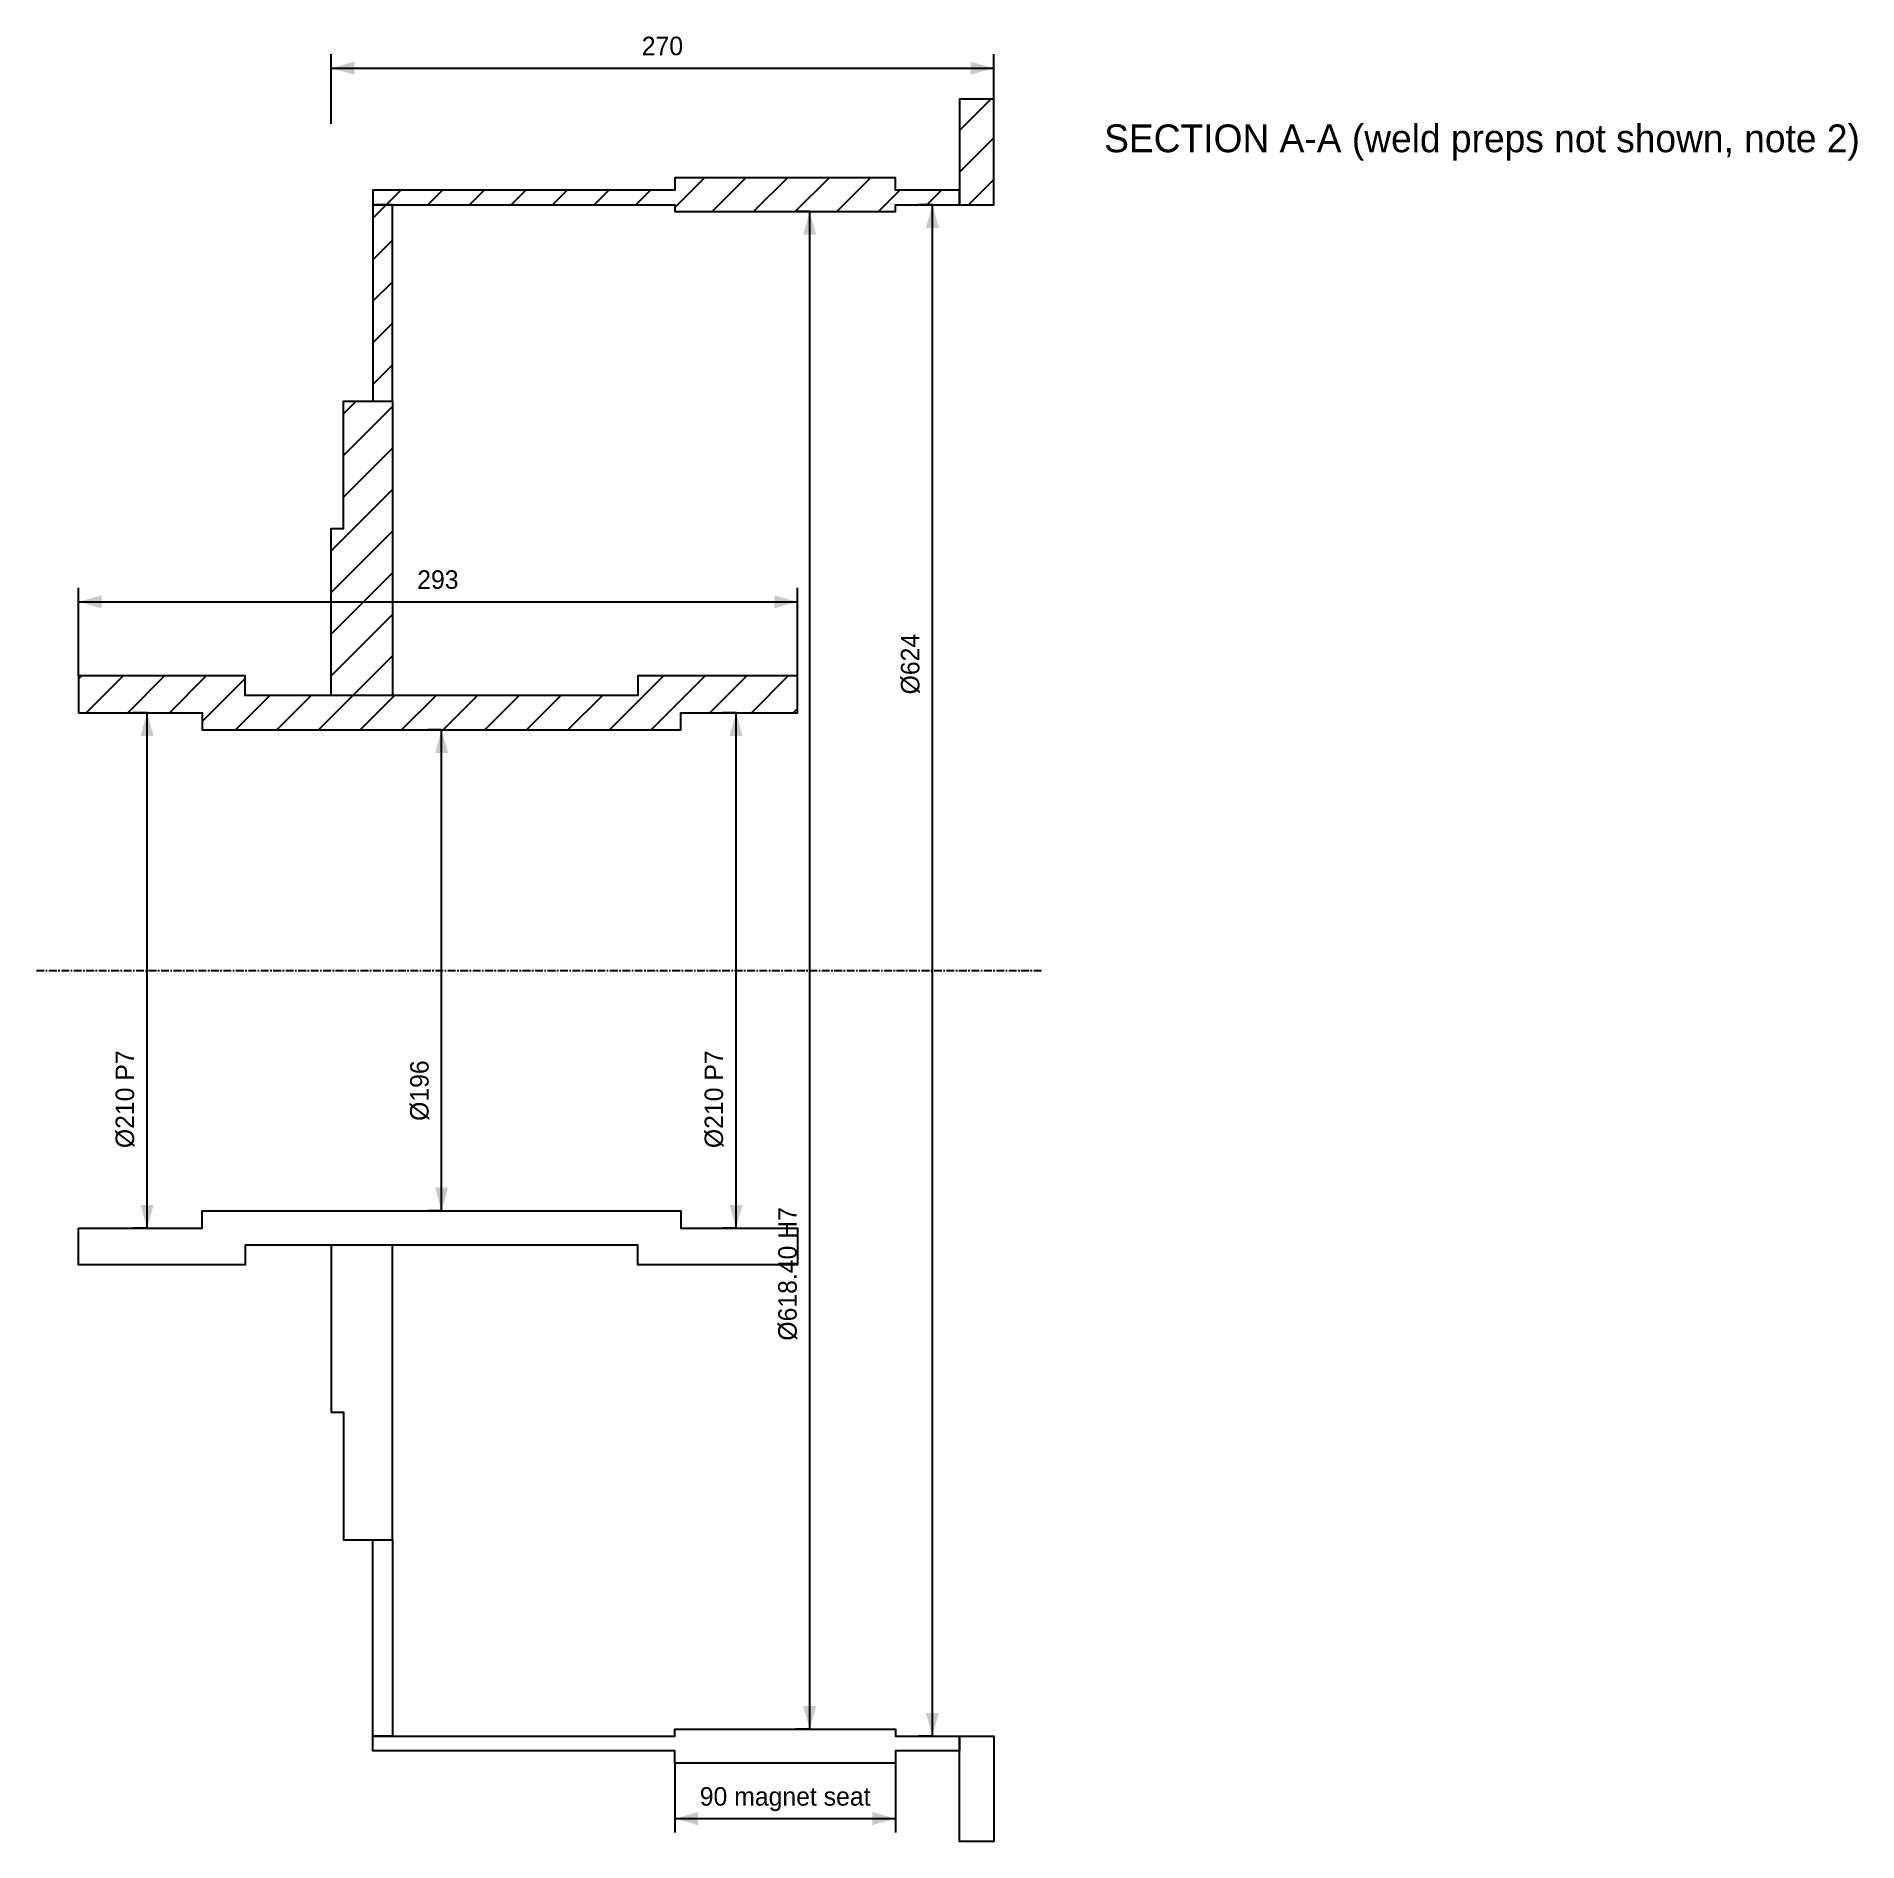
# Model space of a CAD drawing. Header units: millimetres. Extents: x 0 to 742, y -355 to 381.
import ezdxf
from ezdxf.enums import TextEntityAlignment as Align

# ---------------------------------------------------------------- set-up
doc = ezdxf.new("R2010")
doc.units = ezdxf.units.MM
doc.linetypes.add('CENTER', pattern=[5.08, 3.175, -0.635, 0.635, -0.635])
for name, color, linetype in [('CENTER', 1, 'CENTER'), ('DIM', 3, 'Continuous'), ('HATCH', 9, 'Continuous'), ('OUTLINE', 7, 'Continuous'), ('TEXT', 3, 'Continuous')]:
    doc.layers.add(name, color=color, linetype=linetype)

msp = doc.modelspace()

# ---------------------------------------------------------------- hatches: boundary and pattern name
at = {"layer": 'DIM'}
for points in [[(120.09, 367.64), (129.53, 365), (129.53, 370.28)], [(390.09, 367.64), (380.66, 370.28), (380.66, 365)], [(365.09, 312), (362.45, 302.57), (367.74, 302.57)], [(315.09, 309.2), (312.45, 299.77), (317.74, 299.77)], [(17.09, 150.19), (26.53, 147.55), (26.53, 152.83)], [(310.09, 150.19), (300.66, 152.83), (300.66, 147.55)], [(45.09, 105), (42.45, 95.57), (47.74, 95.57)], [(285.09, 105), (282.45, 95.57), (287.74, 95.57)], [(165.09, 98), (162.45, 88.57), (167.74, 88.57)], [(165.09, -98), (167.74, -88.57), (162.45, -88.57)], [(45.09, -105), (47.74, -95.57), (42.45, -95.57)], [(285.09, -105), (287.74, -95.57), (282.45, -95.57)], [(315.09, -309.2), (317.74, -299.77), (312.45, -299.77)], [(365.09, -312), (367.74, -302.57), (362.45, -302.57)], [(260.09, -345.64), (269.53, -348.28), (269.53, -343)], [(350.09, -345.64), (340.66, -343), (340.66, -348.28)]]:
    msp.add_hatch(color=7, dxfattribs=at).paths.add_polyline_path(points)
at = {"layer": 'HATCH'}
h = msp.add_hatch(dxfattribs=at)
h.set_pattern_fill('ANSI31', scale=3.7736)
h.paths.add_polyline_path([(376.09, 312), (390.09, 312), (390.09, 355), (376.09, 355)])
h = msp.add_hatch(dxfattribs=at)
h.set_pattern_fill('ANSI31', scale=3.7736)
h.paths.add_polyline_path([(137.09, 312), (260.09, 312), (260.09, 309.2), (350.09, 309.2), (350.09, 312), (376.09, 312), (376.09, 318), (350.09, 318), (350.09, 323), (260.09, 323), (260.09, 318), (137.09, 318)])
h = msp.add_hatch(dxfattribs=at)
h.set_pattern_fill('ANSI31', scale=3.7736)
h.paths.add_polyline_path([(137.09, 232), (145.09, 232), (145.09, 312), (137.09, 312)])
h = msp.add_hatch(dxfattribs=at)
h.set_pattern_fill('ANSI31', scale=3.7736)
h.paths.add_polyline_path([(120.09, 112), (120.09, 180), (125.09, 180), (125.09, 232), (145.09, 232), (145.09, 112)])
h = msp.add_hatch(dxfattribs=at)
h.set_pattern_fill('ANSI31', scale=3.7736)
h.paths.add_polyline_path([(17.09, 105), (67.59, 105), (67.59, 98), (262.59, 98), (262.59, 105), (310.09, 105), (310.09, 120), (245.09, 120), (245.09, 112), (150.09, 112), (125.09, 112), (85.09, 112), (85.09, 120), (17.09, 120)])

# ---------------------------------------------------------------- linework, layer by layer
at = {"layer": 'CENTER'}
msp.add_line((0, 0), (410.19, 0), dxfattribs=at)
at = {"layer": 'DIM'}
for p, q in [((120.09, 345), (120.09, 373.3)), ((390.09, 345), (390.09, 373.3)), ((120.09, 367.64), (390.09, 367.64)), ((365.09, 312), (359.43, 312)), ((365.09, -312), (365.09, 312)), ((315.09, 309.2), (309.43, 309.2)), ((315.09, -309.2), (315.09, 309.2)), ((17.09, 120), (17.09, 155.85)), ((310.09, 120), (310.09, 155.85)), ((17.09, 150.19), (310.09, 150.19)), ((45.09, 105), (39.43, 105)), ((45.09, -105), (45.09, 105)), ((285.09, 105), (279.43, 105)), ((285.09, -105), (285.09, 105)), ((165.09, 98), (159.43, 98)), ((165.09, -98), (165.09, 98)), ((165.09, -98), (159.43, -98)), ((45.09, -105), (39.43, -105)), ((285.09, -105), (279.43, -105)), ((315.09, -309.2), (309.43, -309.2)), ((365.09, -312), (359.43, -312)), ((260.09, -323), (260.09, -351.3)), ((350.09, -323), (350.09, -351.3)), ((260.09, -345.64), (350.09, -345.64))]:
    msp.add_line(p, q, dxfattribs=at)
at = {"layer": 'OUTLINE'}
for points in [[(376.09, 312), (390.09, 312), (390.09, 355), (376.09, 355)], [(137.09, 312), (260.09, 312), (260.09, 309.2), (350.09, 309.2), (350.09, 312), (376.09, 312), (376.09, 318), (350.09, 318), (350.09, 323), (260.09, 323), (260.09, 318), (137.09, 318)], [(137.09, 232), (145.09, 232), (145.09, 312), (137.09, 312)], [(120.09, 112), (120.09, 180), (125.09, 180), (125.09, 232), (145.09, 232), (145.09, 112)], [(17.09, 105), (67.59, 105), (67.59, 98), (262.59, 98), (262.59, 105), (310.09, 105), (310.09, 120), (245.09, 120), (245.09, 112), (150.09, 112), (125.09, 112), (85.09, 112), (85.09, 120), (17.09, 120)], [(17.09, -105), (67.59, -105), (67.59, -98), (262.59, -98), (262.59, -105), (310.09, -105), (310.09, -120), (245.09, -120), (245.09, -112), (150.09, -112), (125.09, -112), (85.09, -112), (85.09, -120), (17.09, -120)], [(120.09, -112), (120.09, -180), (125.09, -180), (125.09, -232), (145.09, -232), (145.09, -112)], [(137.09, -232), (145.09, -232), (145.09, -312), (137.09, -312)], [(137.09, -312), (260.09, -312), (260.09, -309.2), (350.09, -309.2), (350.09, -312), (376.09, -312), (376.09, -318), (350.09, -318), (350.09, -323), (260.09, -323), (260.09, -318), (137.09, -318)], [(376.09, -312), (390.09, -312), (390.09, -355), (376.09, -355)]]:
    msp.add_lwpolyline(points, close=True, dxfattribs=at)

# ---------------------------------------------------------------- texts
at = {"layer": 'DIM'}
for s, height, p in [('270', 7.547, (255.09, 370.66)), ('293', 7.547, (163.59, 153.21)), ('90 magnet seat', 7.5472, (305.09, -342.62))]:
    msp.add_text(s, height=height, dxfattribs=at).set_placement(p, align=Align.BOTTOM_CENTER)
for s, p in [('Ø624', (362.08, 124.8)), ('Ø210 P7', (42.08, -52.5)), ('Ø196', (162.08, -49)), ('Ø210 P7', (282.08, -52.5)), ('Ø618.40 H7', (312.08, -123.68))]:
    msp.add_text(s, height=7.547, rotation=90, dxfattribs=at).set_placement(p, align=Align.BOTTOM_CENTER)
at = {"layer": 'TEXT'}
msp.add_text('SECTION A-A (weld preps not shown, note 2)', height=11.3208, dxfattribs=at).set_placement((435.09, 330), align=Align.BOTTOM_LEFT)

doc.saveas('drawing.dxf')
